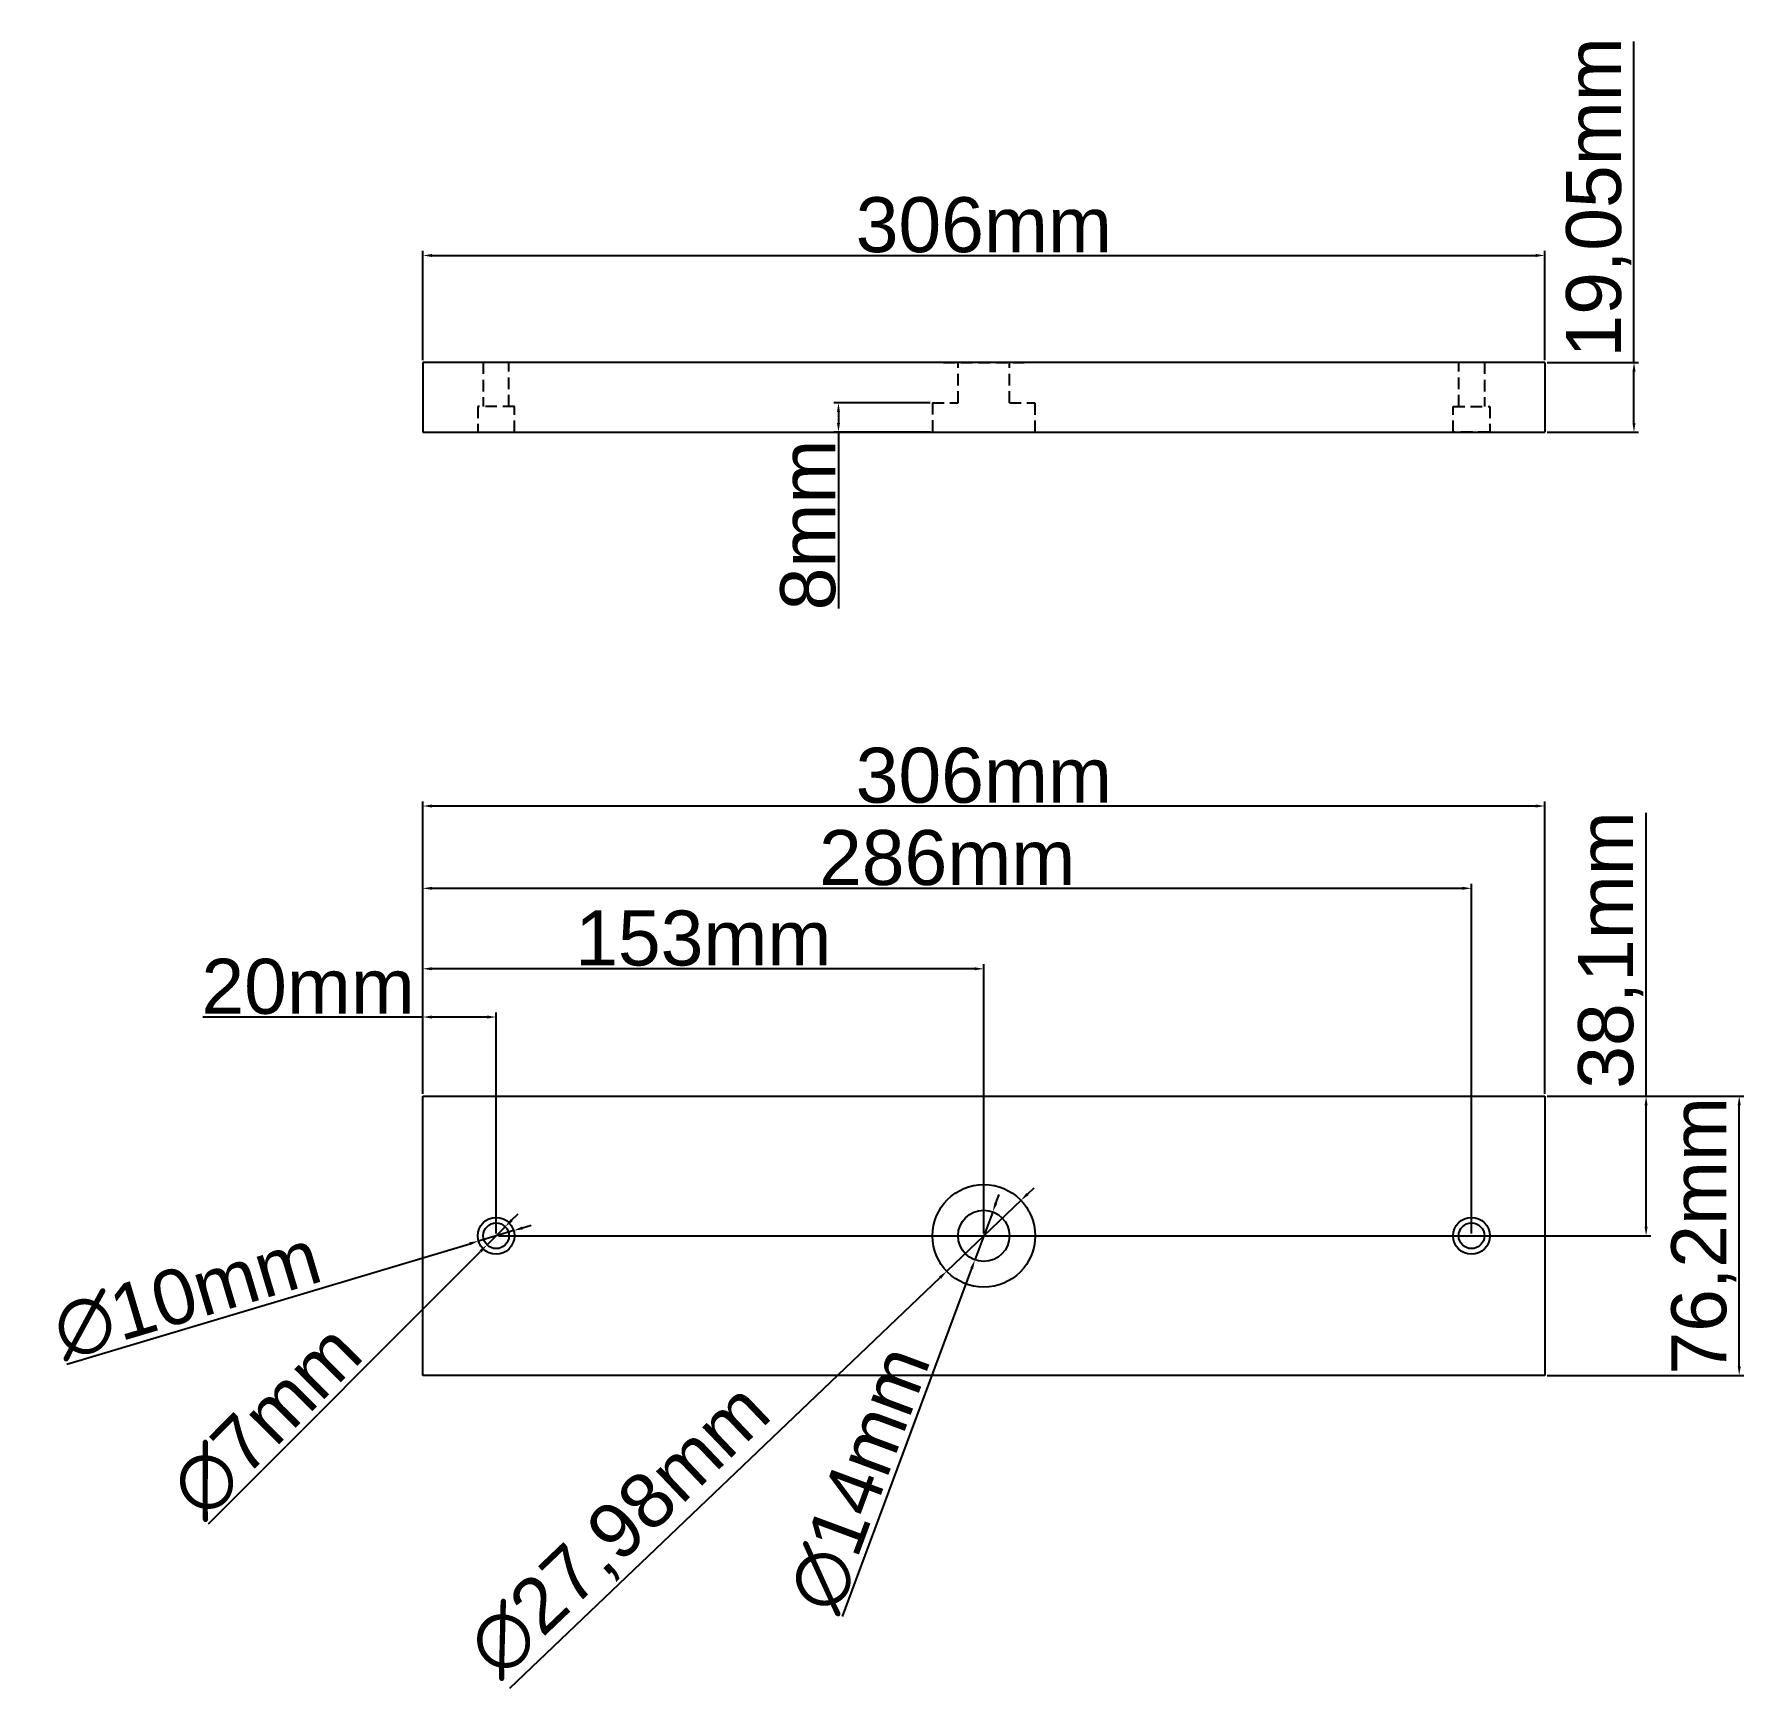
# Model space of a CAD drawing. Header units: centimetres. Extents: x 6534 to 31506, y 42826 to 109107.
# Drawn here: x 27797.8 to 28264, y 52308.5 to 52761.9 of the extents above; entities that cross this region are included whole.
import ezdxf

# ---------------------------------------------------------------- set-up
doc = ezdxf.new("R2010")
doc.units = ezdxf.units.CM
doc.header["$LTSCALE"] = 0.5
doc.linetypes.add('DASHED2', pattern=[9.525, 6.35, -3.175])
doc.styles.get("Standard").update_dxf_attribs({"font": 'arial.ttf'})
doc.dimstyles.new('ISO-25', dxfattribs={"dimtxt": 15, "dimasz": 2.5, "dimexe": 1.25, "dimexo": 0.625, "dimtad": 1, "dimtxsty": 'Standard', "dimcen": 2.5, "dimclrd": 1, "dimclre": 1, "dimadec": 0, "dimazin": 0, "dimtfac": 1, "dimtmove": 0, "dimatfit": 3, "dimfxl": 1, "dimarcsym": 0})

# ---------------------------------------------------------------- blocks, each defined once
blk = doc.blocks.new('*D255')
at = {"color": 1, "lineweight": -2, "transparency": 16777216}
for p, q in [((27903.78, 52673.01), (27903.78, 52702.78)), ((28209.78, 52673.01), (28209.78, 52702.78)), ((27906.28, 52701.53), (28207.28, 52701.53))]:
    blk.add_line(p, q, dxfattribs=at)
at = {"color": 1, "transparency": 16777216}
for points in [[(27906.28, 52701.95), (27906.28, 52701.12), (27903.78, 52701.53)], [(28207.28, 52701.95), (28207.28, 52701.12), (28209.78, 52701.53)]]:
    blk.add_solid(points, dxfattribs=at)
at = {"layer": 'Defpoints', "color": 0, "transparency": 16777216}
for p in [(28209.78, 52701.53), (27903.78, 52672.39), (28209.78, 52672.39)]:
    blk.add_point(p, dxfattribs=at)
at = {"color": 0, "transparency": 16777216, "insert": (28056.78, 52709.82), "char_height": 15, "attachment_point": 5}
blk.add_mtext('306mm', dxfattribs=at)
blk = doc.blocks.new('*D256')
at = {"color": 1, "lineweight": -2, "transparency": 16777216}
for p, q in [((28234.08, 52672.39), (28234.08, 52759.86)), ((28210.4, 52672.39), (28235.33, 52672.39)), ((28234.08, 52655.84), (28234.08, 52669.89)), ((28210.4, 52653.34), (28235.33, 52653.34))]:
    blk.add_line(p, q, dxfattribs=at)
at = {"color": 1, "transparency": 16777216}
for points in [[(28233.67, 52669.89), (28234.5, 52669.89), (28234.08, 52672.39)], [(28233.67, 52655.84), (28234.5, 52655.84), (28234.08, 52653.34)]]:
    blk.add_solid(points, dxfattribs=at)
at = {"layer": 'Defpoints', "color": 0, "transparency": 16777216}
for p in [(28209.78, 52672.39), (28234.08, 52672.39), (28209.78, 52653.34)]:
    blk.add_point(p, dxfattribs=at)
at = {"color": 0, "transparency": 16777216, "insert": (28224.45, 52717.37), "char_height": 15, "attachment_point": 5, "rotation": 90}
blk.add_mtext('19,05mm', dxfattribs=at)
blk = doc.blocks.new('*D257')
at = {"color": 1, "lineweight": -2, "transparency": 16777216}
for p, q in [((27903.78, 52493.84), (27843.77, 52493.84)), ((27903.78, 52472.9), (27903.78, 52495.09)), ((27921.28, 52493.84), (27906.28, 52493.84)), ((27923.78, 52434.8), (27923.78, 52495.09))]:
    blk.add_line(p, q, dxfattribs=at)
at = {"color": 1, "transparency": 16777216}
for points in [[(27906.28, 52494.26), (27906.28, 52493.42), (27903.78, 52493.84)], [(27921.28, 52494.26), (27921.28, 52493.42), (27923.78, 52493.84)]]:
    blk.add_solid(points, dxfattribs=at)
at = {"layer": 'Defpoints', "color": 0, "transparency": 16777216}
for p in [(27903.78, 52493.84), (27903.78, 52472.28), (27923.78, 52434.18)]:
    blk.add_point(p, dxfattribs=at)
at = {"color": 0, "transparency": 16777216, "insert": (27872.52, 52502.12), "char_height": 15, "attachment_point": 5}
blk.add_mtext('20mm', dxfattribs=at)
blk = doc.blocks.new('*D258')
at = {"color": 1, "lineweight": -2, "transparency": 16777216}
for p, q in [((27903.78, 52472.9), (27903.78, 52508.25)), ((28054.28, 52507), (27906.28, 52507)), ((28056.78, 52434.8), (28056.78, 52508.25))]:
    blk.add_line(p, q, dxfattribs=at)
at = {"color": 1, "transparency": 16777216}
for points in [[(27906.28, 52507.42), (27906.28, 52506.59), (27903.78, 52507)], [(28054.28, 52507.42), (28054.28, 52506.59), (28056.78, 52507)]]:
    blk.add_solid(points, dxfattribs=at)
at = {"layer": 'Defpoints', "color": 0, "transparency": 16777216}
for p in [(27903.78, 52507), (27903.78, 52472.28), (28056.78, 52434.18)]:
    blk.add_point(p, dxfattribs=at)
at = {"color": 0, "transparency": 16777216, "insert": (27980.28, 52515.29), "char_height": 15, "attachment_point": 5}
blk.add_mtext('153mm', dxfattribs=at)
blk = doc.blocks.new('*D259')
at = {"color": 1, "lineweight": -2, "transparency": 16777216}
for p, q in [((27903.78, 52472.9), (27903.78, 52530.19)), ((28189.78, 52434.8), (28189.78, 52530.19)), ((28187.28, 52528.94), (27906.28, 52528.94))]:
    blk.add_line(p, q, dxfattribs=at)
at = {"color": 1, "transparency": 16777216}
for points in [[(27906.28, 52529.36), (27906.28, 52528.53), (27903.78, 52528.94)], [(28187.28, 52529.36), (28187.28, 52528.53), (28189.78, 52528.94)]]:
    blk.add_solid(points, dxfattribs=at)
at = {"layer": 'Defpoints', "color": 0, "transparency": 16777216}
for p in [(27903.78, 52528.94), (27903.78, 52472.28), (28189.78, 52434.18)]:
    blk.add_point(p, dxfattribs=at)
at = {"color": 0, "transparency": 16777216, "insert": (28046.78, 52537.23), "char_height": 15, "attachment_point": 5}
blk.add_mtext('286mm', dxfattribs=at)
blk = doc.blocks.new('*D260')
at = {"color": 1, "lineweight": -2, "transparency": 16777216}
for p, q in [((27903.78, 52472.9), (27903.78, 52552.64)), ((28207.28, 52551.39), (27906.28, 52551.39)), ((28209.78, 52472.9), (28209.78, 52552.64))]:
    blk.add_line(p, q, dxfattribs=at)
at = {"color": 1, "transparency": 16777216}
for points in [[(27906.28, 52551.8), (27906.28, 52550.97), (27903.78, 52551.39)], [(28207.28, 52551.8), (28207.28, 52550.97), (28209.78, 52551.39)]]:
    blk.add_solid(points, dxfattribs=at)
at = {"layer": 'Defpoints', "color": 0, "transparency": 16777216}
for p in [(27903.78, 52551.39), (27903.78, 52472.28), (28209.78, 52472.28)]:
    blk.add_point(p, dxfattribs=at)
at = {"color": 0, "transparency": 16777216, "insert": (28056.78, 52559.68), "char_height": 15, "attachment_point": 5}
blk.add_mtext('306mm', dxfattribs=at)
blk = doc.blocks.new('*D261')
at = {"color": 1, "lineweight": -2, "transparency": 16777216}
for p, q in [((28237.39, 52472.28), (28237.39, 52549.49)), ((28210.4, 52472.28), (28238.64, 52472.28)), ((28237.39, 52436.68), (28237.39, 52469.78)), ((27924.4, 52434.18), (28238.64, 52434.18))]:
    blk.add_line(p, q, dxfattribs=at)
at = {"color": 1, "transparency": 16777216}
for points in [[(28236.97, 52469.78), (28237.8, 52469.78), (28237.39, 52472.28)], [(28236.97, 52436.68), (28237.8, 52436.68), (28237.39, 52434.18)]]:
    blk.add_solid(points, dxfattribs=at)
at = {"layer": 'Defpoints', "color": 0, "transparency": 16777216}
for p in [(28209.78, 52472.28), (28237.39, 52472.28), (27923.78, 52434.18)]:
    blk.add_point(p, dxfattribs=at)
at = {"color": 0, "transparency": 16777216, "insert": (28227.75, 52512.13), "char_height": 15, "attachment_point": 5, "rotation": 90}
blk.add_mtext('38,1mm', dxfattribs=at)
blk = doc.blocks.new('*D262')
at = {"color": 1, "lineweight": -2, "transparency": 16777216}
for p, q in [((28210.4, 52472.28), (28264.03, 52472.28)), ((28262.78, 52398.58), (28262.78, 52469.78)), ((28210.4, 52396.08), (28264.03, 52396.08))]:
    blk.add_line(p, q, dxfattribs=at)
at = {"color": 1, "transparency": 16777216}
for points in [[(28262.37, 52469.78), (28263.2, 52469.78), (28262.78, 52472.28)], [(28262.37, 52398.58), (28263.2, 52398.58), (28262.78, 52396.08)]]:
    blk.add_solid(points, dxfattribs=at)
at = {"layer": 'Defpoints', "color": 0, "transparency": 16777216}
for p in [(28209.78, 52472.28), (28262.78, 52472.28), (28209.78, 52396.08)]:
    blk.add_point(p, dxfattribs=at)
at = {"color": 0, "transparency": 16777216, "insert": (28253.14, 52434.18), "char_height": 15, "attachment_point": 5, "rotation": 90}
blk.add_mtext('76,2mm', dxfattribs=at)
blk = doc.blocks.new('*D263')
at = {"color": 1, "lineweight": -2, "transparency": 16777216}
for p, q in [((27926.25, 52436.65), (27921.3, 52431.7)), ((27928.02, 52438.42), (27929.78, 52440.19)), ((27845.37, 52355.65), (27919.54, 52429.93))]:
    blk.add_line(p, q, dxfattribs=at)
at = {"color": 1, "transparency": 16777216}
for points in [[(27927.72, 52438.72), (27928.31, 52438.13), (27926.25, 52436.65)], [(27919.24, 52430.22), (27919.83, 52429.64), (27921.3, 52431.7)]]:
    blk.add_solid(points, dxfattribs=at)
at = {"layer": 'Defpoints', "color": 0, "transparency": 16777216}
for p in [(27926.25, 52436.65), (27921.3, 52431.7)]:
    blk.add_point(p, dxfattribs=at)
at = {"color": 0, "transparency": 16777216, "insert": (27861.08, 52383.71), "char_height": 15, "attachment_point": 5, "rotation": 45.0421}
blk.add_mtext('∅7mm', dxfattribs=at)
blk = doc.blocks.new('*D265')
at = {"color": 1, "lineweight": -2, "transparency": 16777216}
for p, q in [((28060.08, 52443.08), (28060.95, 52445.43)), ((28059.21, 52440.74), (28054.34, 52427.61)), ((28018.24, 52330.38), (28053.47, 52425.27))]:
    blk.add_line(p, q, dxfattribs=at)
at = {"color": 1, "transparency": 16777216}
for points in [[(28059.69, 52443.23), (28060.47, 52442.94), (28059.21, 52440.74)], [(28053.08, 52425.41), (28053.86, 52425.12), (28054.34, 52427.61)]]:
    blk.add_solid(points, dxfattribs=at)
at = {"layer": 'Defpoints', "color": 0, "transparency": 16777216}
for p in [(28059.21, 52440.74), (28054.34, 52427.61)]:
    blk.add_point(p, dxfattribs=at)
at = {"color": 0, "transparency": 16777216, "insert": (28022.89, 52367.89), "char_height": 15, "attachment_point": 5, "rotation": 69.6324}
blk.add_mtext('∅14mm', dxfattribs=at)
blk = doc.blocks.new('*D266')
at = {"color": 1, "lineweight": -2, "transparency": 16777216}
for p, q in [((27930.96, 52436.32), (27933.36, 52437.04)), ((27806.72, 52399.2), (27916.59, 52432.03)), ((27928.57, 52435.61), (27918.99, 52432.74))]:
    blk.add_line(p, q, dxfattribs=at)
at = {"color": 1, "transparency": 16777216}
for points in [[(27930.84, 52436.72), (27931.08, 52435.92), (27928.57, 52435.61)], [(27916.47, 52432.43), (27916.71, 52431.63), (27918.99, 52432.74)]]:
    blk.add_solid(points, dxfattribs=at)
at = {"layer": 'Defpoints', "color": 0, "transparency": 16777216}
for p in [(27918.99, 52432.74), (27928.57, 52435.61)]:
    blk.add_point(p, dxfattribs=at)
at = {"color": 0, "transparency": 16777216, "insert": (27839.47, 52418.07), "char_height": 15, "attachment_point": 5, "rotation": 16.6364}
blk.add_mtext('∅10mm', dxfattribs=at)
blk = doc.blocks.new('*D267')
at = {"color": 1, "lineweight": -2, "transparency": 16777216}
for p, q in [((28042.16, 52661.34), (28015.89, 52661.34)), ((28017.14, 52658.84), (28017.14, 52655.84)), ((28042.16, 52653.34), (28015.89, 52653.34)), ((28017.14, 52653.34), (28017.14, 52605.22))]:
    blk.add_line(p, q, dxfattribs=at)
at = {"color": 1, "transparency": 16777216}
for points in [[(28016.73, 52658.84), (28017.56, 52658.84), (28017.14, 52661.34)], [(28016.73, 52655.84), (28017.56, 52655.84), (28017.14, 52653.34)]]:
    blk.add_solid(points, dxfattribs=at)
at = {"layer": 'Defpoints', "color": 0, "transparency": 16777216}
for p in [(28042.79, 52661.34), (28017.14, 52653.34), (28042.79, 52653.34)]:
    blk.add_point(p, dxfattribs=at)
at = {"color": 0, "transparency": 16777216, "insert": (28008.86, 52628.03), "char_height": 15, "attachment_point": 5, "rotation": 90}
blk.add_mtext('8mm', dxfattribs=at)
blk = doc.blocks.new('*D590')
at = {"color": 1, "lineweight": -2, "transparency": 16777216}
for p, q in [((28068.7, 52445.56), (28070.51, 52447.29)), ((28066.89, 52443.84), (28046.66, 52424.51)), ((27927.55, 52310.77), (28044.85, 52422.79))]:
    blk.add_line(p, q, dxfattribs=at)
at = {"color": 1, "transparency": 16777216}
for points in [[(28068.42, 52445.87), (28068.99, 52445.26), (28066.89, 52443.84)], [(28044.56, 52423.09), (28045.14, 52422.49), (28046.66, 52424.51)]]:
    blk.add_solid(points, dxfattribs=at)
at = {"layer": 'Defpoints', "color": 0, "transparency": 16777216}
for p in [(28066.89, 52443.84), (28046.66, 52424.51)]:
    blk.add_point(p, dxfattribs=at)
at = {"color": 0, "transparency": 16777216, "insert": (27957.86, 52353.38), "char_height": 15, "attachment_point": 5, "rotation": 43.6798}
blk.add_mtext('∅27,98mm', dxfattribs=at)

msp = doc.modelspace()

# ---------------------------------------------------------------- linework, layer by layer
for p, q in [((28209.777, 52672.387), (27903.777, 52672.387)), ((27903.777, 52672.387), (27903.777, 52653.337)), ((28209.777, 52672.387), (28209.777, 52653.337)), ((27903.777, 52653.337), (28209.777, 52653.337)), ((27914.252, 52653.337), (27933.302, 52653.337)), ((27903.777, 52472.276), (28209.777, 52472.276)), ((27903.777, 52396.076), (27903.777, 52472.276)), ((28209.777, 52472.276), (28209.777, 52396.076)), ((28209.777, 52396.076), (27903.777, 52396.076))]:
    msp.add_line(p, q)
at = {"linetype": 'DASHED2'}
for p, q in [((27920.277, 52672.387), (27920.277, 52660.337)), ((27927.277, 52660.337), (27927.277, 52672.387)), ((28070.767, 52672.387), (28042.787, 52672.387)), ((28045.777, 52672.387), (28067.777, 52672.387)), ((28049.777, 52661.337), (28049.777, 52672.387)), ((28063.777, 52661.337), (28063.777, 52672.387)), ((28186.277, 52660.337), (28186.277, 52672.387)), ((28193.277, 52672.387), (28193.277, 52660.337)), ((27928.777, 52660.337), (27918.777, 52660.337)), ((27918.777, 52660.337), (27918.777, 52653.337)), ((27928.777, 52653.337), (27928.777, 52660.337)), ((28042.787, 52661.337), (28042.787, 52653.337)), ((28042.787, 52661.337), (28049.777, 52661.337)), ((28063.777, 52661.337), (28070.767, 52661.337)), ((28070.767, 52653.337), (28070.767, 52661.337)), ((28184.777, 52653.337), (28184.777, 52660.337)), ((28184.777, 52660.337), (28194.777, 52660.337)), ((28194.777, 52660.337), (28194.777, 52653.337)), ((27918.777, 52653.337), (27928.777, 52653.337)), ((28194.777, 52653.337), (28184.777, 52653.337))]:
    msp.add_line(p, q, dxfattribs=at)
for centre, radius in [((28056.777, 52434.176), 13.99), ((28056.777, 52434.176), 7), ((27923.777, 52434.176), 5), ((27923.777, 52434.176), 3.5), ((28189.777, 52434.176), 5), ((28189.777, 52434.176), 3.5)]:
    msp.add_circle(centre, radius)

# ---------------------------------------------------------------- dimensions: what is measured, and where the dimension line sits
for base, p1, p2, picture, middle in [((28234.084, 52672.387), (28209.777, 52653.337), (28209.777, 52672.387), '*D256', (28224.445, 52717.371)), ((28017.143, 52653.337), (28042.787, 52661.337), (28042.787, 52653.337), '*D267', (28008.859, 52628.03)), ((28237.388, 52472.276), (27923.777, 52434.176), (28209.777, 52472.276), '*D261', (28227.748, 52512.133)), ((28262.784, 52472.276), (28209.777, 52396.076), (28209.777, 52472.276), '*D262', (28253.144, 52434.176))]:
    dim = msp.add_linear_dim(base=base, p1=p1, p2=p2, angle=90, dimstyle='ISO-25', override={"dimpost": 'mm'})
    dim.commit()
    dim.dimension.update_dxf_attribs({"geometry": picture, "text_midpoint": middle})
for base, p1, p2, picture, middle in [((28209.777, 52701.533), (27903.777, 52672.387), (28209.777, 52672.387), '*D255', (28056.777, 52709.821)), ((27903.777, 52507.003), (28056.777, 52434.176), (27903.777, 52472.276), '*D258', (27980.277, 52515.292)), ((27903.777, 52493.839), (27923.777, 52434.176), (27903.777, 52472.276), '*D257', (27872.525, 52502.123))]:
    dim = msp.add_linear_dim(base=base, p1=p1, p2=p2, dimstyle='ISO-25', override={"dimpost": 'mm'})
    dim.commit()
    dim.dimension.update_dxf_attribs({"geometry": picture, "text_midpoint": middle})
for base, p1, picture, middle in [((27903.777, 52551.388), (28209.777, 52472.276), '*D260', (28056.777, 52551.388)), ((27903.777, 52528.945), (28189.777, 52434.176), '*D259', (28046.777, 52528.945))]:
    dim = msp.add_linear_dim(base=base, p1=p1, p2=(27903.777, 52472.276), dimstyle='ISO-25', override={"dimpost": 'mm'})
    dim.commit()
    dim.dimension.update_dxf_attribs({"geometry": picture, "text_midpoint": middle, "dimtype": 160})
for p1, p2, picture, middle in [((28066.895, 52443.837), (28046.659, 52424.514), '*D590', (27964.684, 52346.231)), ((28059.213, 52440.738), (28054.341, 52427.613), '*D265', (28031.045, 52364.865)), ((27928.568, 52435.607), (27918.986, 52432.744), '*D266', (27841.962, 52409.729)), ((27926.25, 52436.652), (27921.304, 52431.699), '*D263', (27867.241, 52377.557))]:
    dim = msp.add_diameter_dim_2p(p1=p1, p2=p2, dimstyle='ISO-25', override={"dimpost": 'mm'})
    dim.commit()
    dim.dimension.update_dxf_attribs({"geometry": picture, "text_midpoint": middle, "dimtype": 163})

doc.saveas('drawing.dxf')
